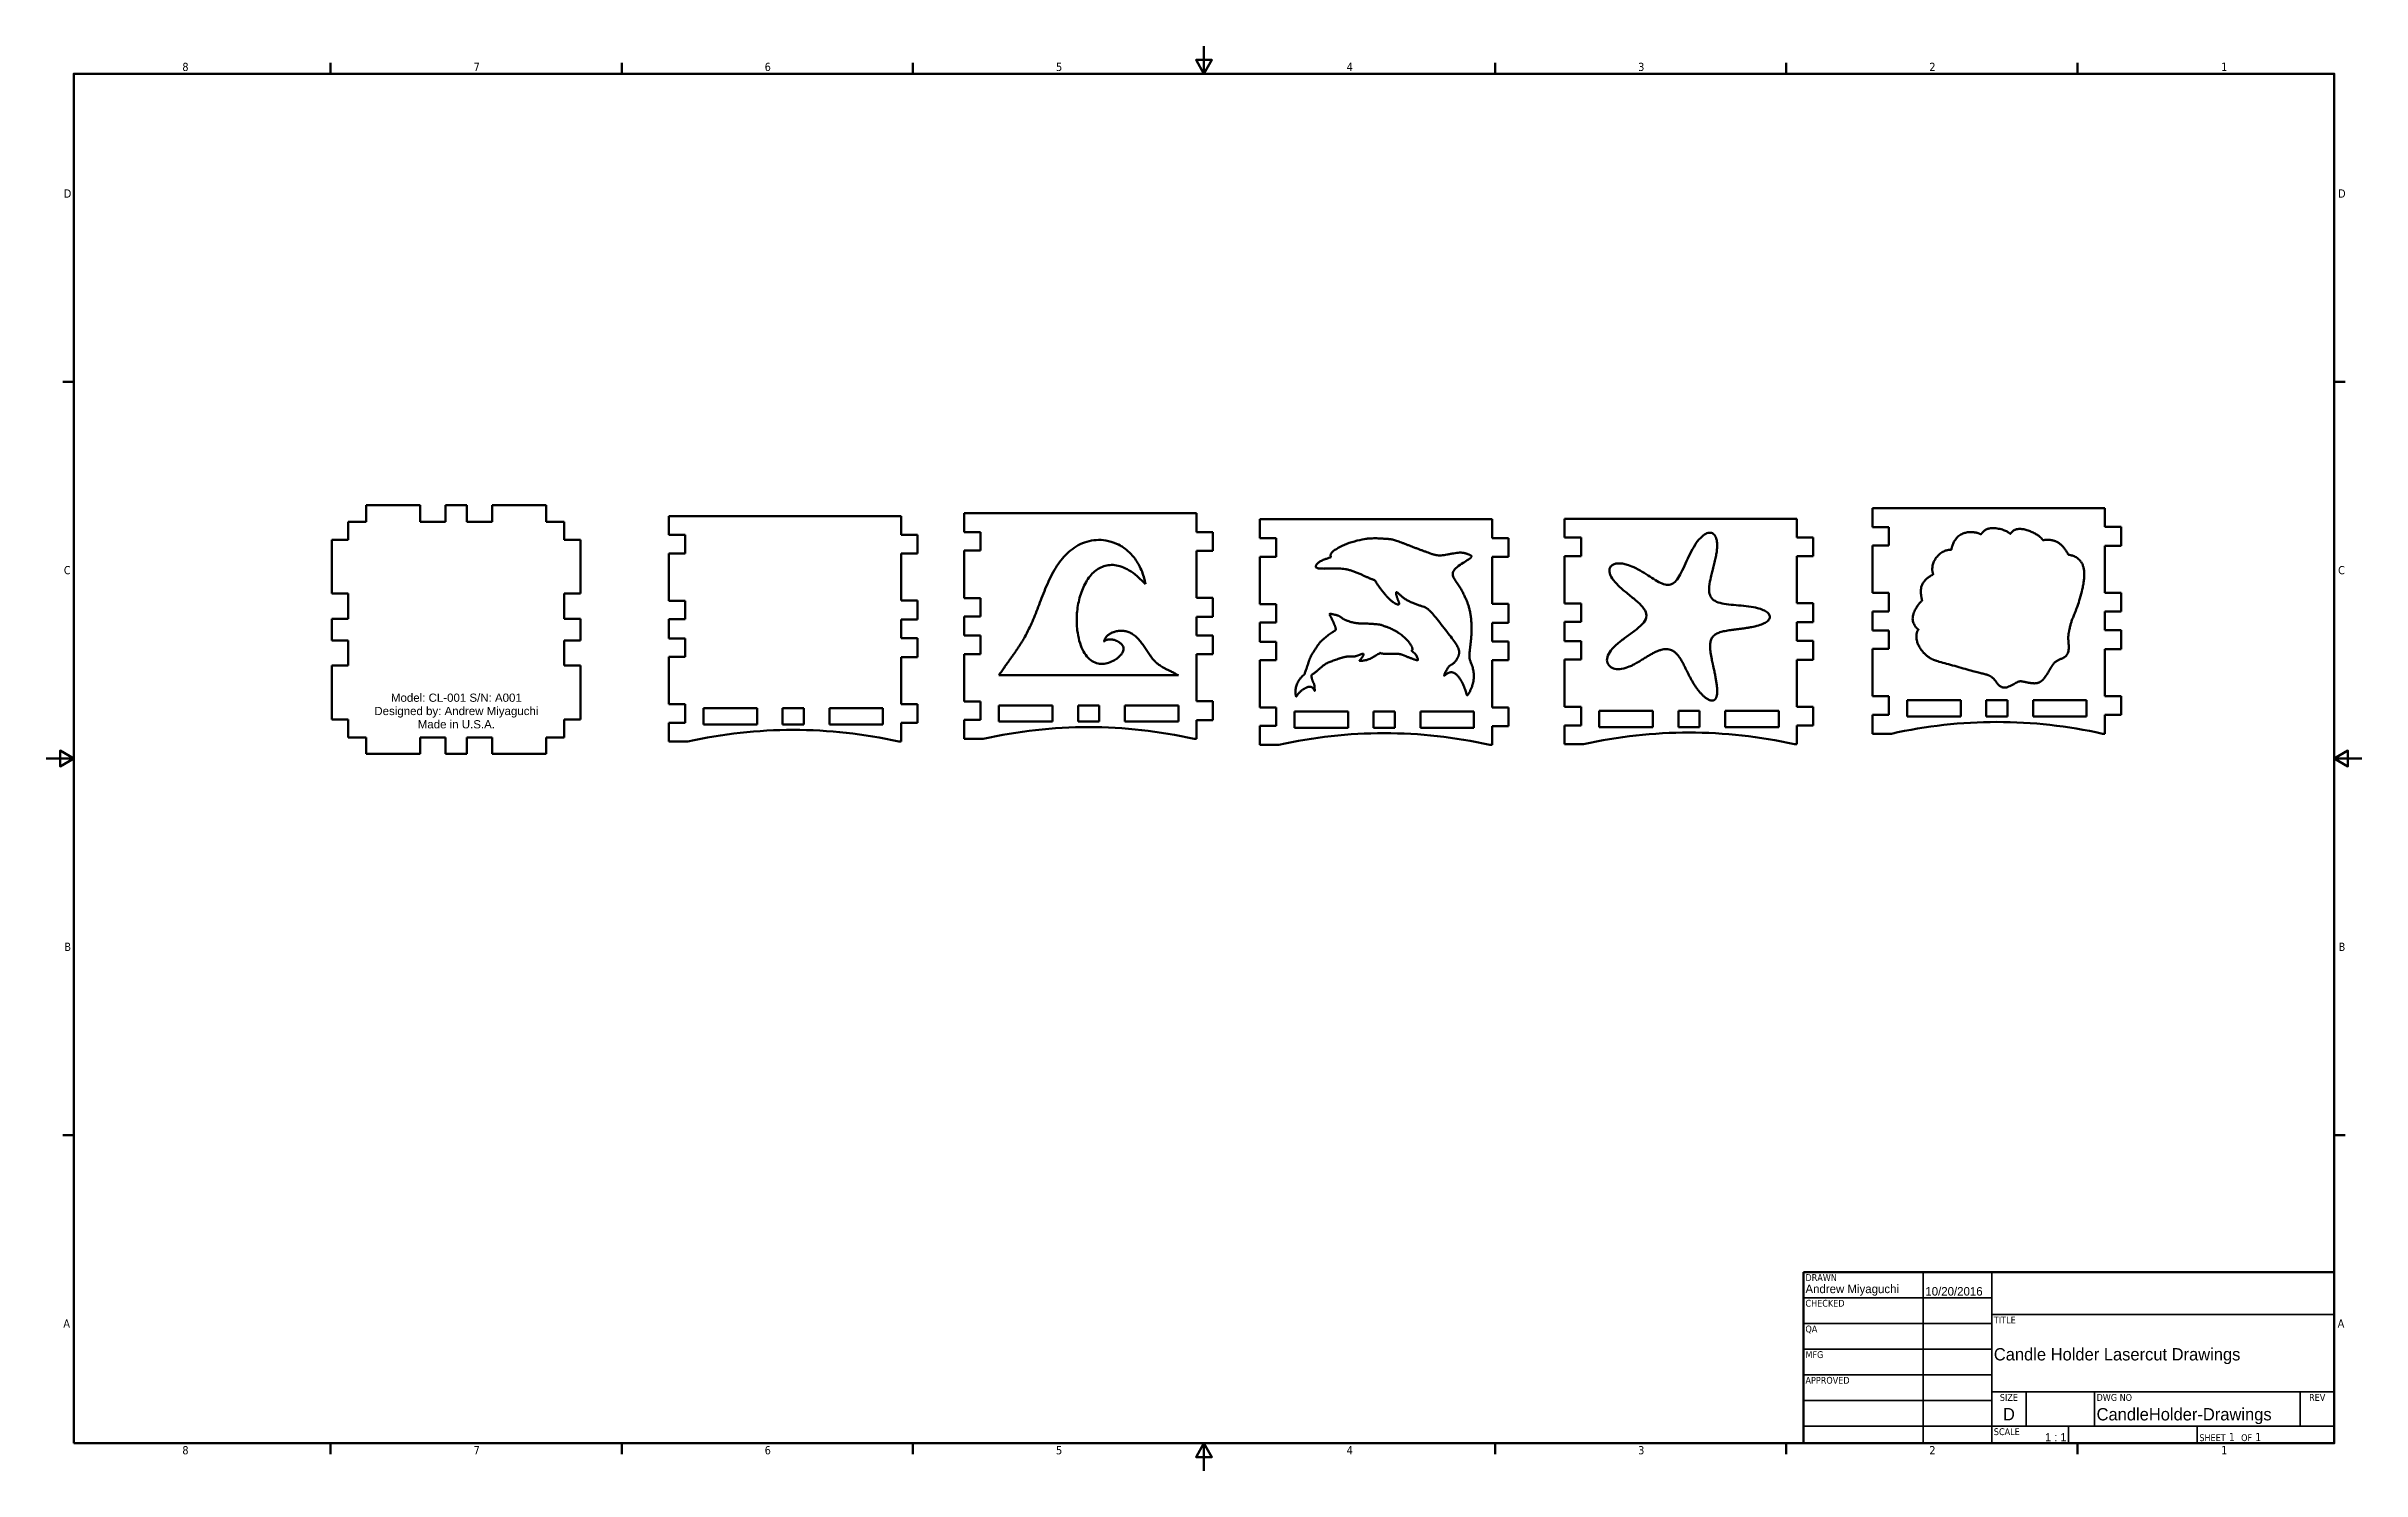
# Model space of a CAD drawing. Header units: inches. Extents: x 0.1 to 33.9, y 0.6 to 21.4.
import ezdxf
from ezdxf.enums import TextEntityAlignment as Align

# ---------------------------------------------------------------- set-up
doc = ezdxf.new("R2018")
doc.units = ezdxf.units.IN
doc.header["$MEASUREMENT"] = 0
for name, color, linetype, lineweight in [('Border (ANSI)', 7, 'Continuous', 70), ('Symbol (ANSI)', 7, 'Continuous', 25), ('Title (ANSI)', 7, 'Continuous', 50), ('Visible (ANSI)', 7, 'Continuous', 50)]:
    doc.layers.add(name, color=color, linetype=linetype, lineweight=lineweight)
doc.styles.add('Note Text (ANSI)', font='tahoma.ttf')
doc.styles.add('Text Style30', font='tahoma.ttf')
doc.styles.add('Text Style38', font='tahoma.ttf')
doc.styles.add('Text Style39', font='tahoma.ttf')

# ---------------------------------------------------------------- blocks, each defined once
blk = doc.blocks.new('Borders Default Border')
at = {"layer": 'Border (ANSI)'}
for p, q in [((4.25, 21), (4.25, 21.16)), ((8.5, 21), (8.5, 21.16)), ((12.75, 21), (12.75, 21.16)), ((21.25, 21), (21.25, 21.16)), ((25.5, 21), (25.5, 21.16)), ((29.75, 21), (29.75, 21.16)), ((0.5, 16.5), (0.34, 16.5)), ((33.5, 16.5), (33.66, 16.5)), ((0.5, 5.5), (0.34, 5.5)), ((33.5, 5.5), (33.66, 5.5)), ((4.25, 1), (4.25, 0.84)), ((8.5, 1), (8.5, 0.84)), ((12.75, 1), (12.75, 0.84)), ((21.25, 1), (21.25, 0.84)), ((25.5, 1), (25.5, 0.84)), ((29.75, 1), (29.75, 0.84))]:
    blk.add_line(p, q, dxfattribs=at)
at = {"layer": 'Border (ANSI)', "flags": 128}
for points in [[(17, 21.4), (17, 21), (16.885, 21.2), (17.115, 21.2), (17, 21)], [(0.5, 1), (0.5, 21), (33.5, 21), (33.5, 1), (0.5, 1)], [(0.1, 11), (0.5, 11), (0.3, 11.115), (0.3, 10.885), (0.5, 11)], [(33.9, 11), (33.5, 11), (33.7, 11.115), (33.7, 10.885), (33.5, 11)], [(17, 0.6), (17, 1), (16.885, 0.8), (17.115, 0.8), (17, 1)]]:
    blk.add_lwpolyline(points, dxfattribs=at)
at = {"layer": 'Border (ANSI)', "char_height": 0.12, "attachment_point": 7, "style": 'Note Text (ANSI)'}
for s, insert in [('8', (2.086, 21.037)), ('7', (6.338, 21.04)), ('6', (10.587, 21.037)), ('5', (14.84, 21.037)), ('4', (19.083, 21.04)), ('3', (23.338, 21.037)), ('2', (27.589, 21.04)), ('1', (31.848, 21.04)), ('D', (0.356, 19.19)), ('D', (33.556, 19.19)), ('C', (0.356, 13.688)), ('C', (33.556, 13.688)), ('B', (0.363, 8.19)), ('B', (33.563, 8.19)), ('A', (0.349, 2.69)), ('A', (33.549, 2.69)), ('8', (2.086, 0.837)), ('7', (6.338, 0.84)), ('6', (10.587, 0.837)), ('5', (14.84, 0.837)), ('4', (19.083, 0.84)), ('3', (23.338, 0.837)), ('2', (27.589, 0.84)), ('1', (31.848, 0.84))]:
    blk.add_mtext(s, dxfattribs=dict(at, insert=insert))
blk = doc.blocks.new('Title Blocks ANSI - Large')
at = {"layer": 'Title (ANSI)'}
for p, q in [((5, 7.45), (5, 4.95)), ((12.75, 7.45), (5, 7.45)), ((12.75, 4.95), (12.75, 7.45)), ((5, 4.95), (12.75, 4.95))]:
    blk.add_line(p, q, dxfattribs=at)
at = {"layer": 'Title (ANSI)', "lineweight": 35}
for p, q in [((6.75, 4.95), (6.75, 7.45)), ((7.75, 4.95), (7.75, 7.45)), ((5, 7.075), (7.75, 7.075)), ((7.75, 6.83), (12.75, 6.83)), ((5, 6.7), (7.75, 6.7)), ((5, 6.325), (7.75, 6.325)), ((5, 5.95), (7.75, 5.95)), ((5, 5.575), (7.75, 5.575)), ((12.75, 5.7), (7.75, 5.7)), ((8.25, 5.2), (8.25, 5.7)), ((9.25, 5.2), (9.25, 5.7)), ((12.25, 5.2), (12.25, 5.7)), ((7.75, 5.2), (5, 5.2)), ((12.75, 5.2), (7.75, 5.2)), ((8.87, 5.2), (8.87, 4.95)), ((10.75, 5.2), (10.75, 4.95))]:
    blk.add_line(p, q, dxfattribs=at)
at = {"layer": 'Title (ANSI)', "style": 'Text Style38'}
for s, p in [('DRAWN', (5.03, 7.42)), ('CHECKED', (5.03, 7.045)), ('TITLE', (7.78, 6.8)), ('QA', (5.03, 6.67)), ('MFG', (5.03, 6.295)), ('APPROVED', (5.03, 5.92)), ('DWG NO', (9.28, 5.67)), ('SCALE', (7.78, 5.17))]:
    blk.add_text(s, height=0.1, dxfattribs=at).set_placement(p, align=Align.TOP_LEFT)
for s, p in [('SIZE', (8, 5.67)), ('REV', (12.5, 5.67))]:
    blk.add_text(s, height=0.1, dxfattribs=at).set_placement(p, align=Align.TOP_CENTER)
at = {"layer": 'Title (ANSI)', "insert": (10.78, 4.98), "char_height": 0.12, "attachment_point": 7, "style": 'Note Text (ANSI)'}
blk.add_mtext('\\fTahoma|b0|i0;\\H0.1000;SHEET\\fTahoma|b0|i0;\\H0.1200; 1  \\fTahoma|b0|i0;\\H0.1000;OF\\fTahoma|b0|i0;\\H0.1200; 1 ', dxfattribs=at)
at = {"layer": 'Title (ANSI)'}
for tag, height, style, p in [('AUTHOR', 0.125, 'Text Style39', (5.03, 7.105)), ('CREATION_DATE', 0.125, 'Text Style39', (6.78, 7.105)), ('CHECKED_BY', 0.125, 'Text Style39', (5.03, 6.73)), ('CHECKED_DATE', 0.125, 'Text Style39', (6.78, 6.73)), ('MFG_APPROVED_BY', 0.125, 'Text Style39', (5.03, 5.98)), ('MFG_APPROVED_DATE', 0.125, 'Text Style39', (6.78, 5.98)), ('ENG_APPROVED_BY', 0.125, 'Text Style39', (5.03, 5.605)), ('ENG_APPROVAL_DATE', 0.125, 'Text Style39', (6.78, 5.605)), ('PART_NUMBER', 0.18, 'Text Style30', (9.28, 5.23))]:
    blk.add_attdef(tag, text='', height=height, dxfattribs=dict(at, style=style)).set_placement(p, align=Align.BOTTOM_LEFT)
for tag, height, style, p in [('COMPANY', 0.125, 'Text Style39', (10.25, 7.14)), ('Sheet_Size', 0.18, 'Text Style30', (8, 5.375)), ('REVISION_NUMBER', 0.125, 'Text Style39', (12.5, 5.375))]:
    blk.add_attdef(tag, text='', height=height, dxfattribs=dict(at, style=style)).set_placement(p, align=Align.MIDDLE_CENTER)
at = {"layer": 'Title (ANSI)', "style": 'Text Style30'}
blk.add_attdef('TITLE', text='', height=0.18, dxfattribs=at).set_placement((7.78, 6.223), align=Align.MIDDLE_LEFT)
at = {"layer": 'Title (ANSI)', "style": 'Note Text (ANSI)'}
blk.add_attdef('Initial_View_Scale', text='', height=0.12, dxfattribs=at).set_placement((8.84, 4.98), align=Align.BOTTOM_RIGHT)

msp = doc.modelspace()

# ---------------------------------------------------------------- linework, layer by layer
at = {"layer": 'Visible (ANSI)'}
for p, q in [((4.77, 14.697), (5.558, 14.697)), ((4.77, 14.457), (4.77, 14.697)), ((5.558, 14.697), (5.558, 14.457)), ((5.925, 14.697), (6.24, 14.697)), ((5.925, 14.457), (5.925, 14.697)), ((6.24, 14.697), (6.24, 14.457)), ((6.608, 14.697), (7.395, 14.697)), ((6.608, 14.457), (6.608, 14.697)), ((7.395, 14.697), (7.395, 14.457)), ((9.189, 14.541), (9.189, 14.264)), ((12.579, 14.541), (9.189, 14.541)), ((12.579, 14.267), (12.579, 14.541)), ((13.501, 14.581), (13.501, 14.304)), ((16.891, 14.581), (13.501, 14.581)), ((16.891, 14.307), (16.891, 14.581)), ((26.76, 14.656), (26.76, 14.379)), ((30.15, 14.656), (26.76, 14.656)), ((30.15, 14.382), (30.15, 14.656)), ((4.508, 14.457), (4.77, 14.457)), ((4.508, 14.195), (4.508, 14.457)), ((5.558, 14.457), (5.925, 14.457)), ((6.24, 14.457), (6.608, 14.457)), ((7.395, 14.457), (7.658, 14.457)), ((7.658, 14.457), (7.658, 14.195)), ((9.189, 14.264), (9.428, 14.264)), ((9.428, 14.264), (9.428, 13.994)), ((12.819, 14.267), (12.579, 14.267)), ((12.819, 13.992), (12.819, 14.267)), ((13.501, 14.304), (13.739, 14.304)), ((13.739, 14.304), (13.739, 14.035)), ((17.131, 14.307), (16.891, 14.307)), ((17.131, 14.032), (17.131, 14.307)), ((17.816, 14.493), (17.816, 14.216)), ((21.206, 14.493), (17.816, 14.493)), ((17.816, 14.216), (18.055, 14.216)), ((18.055, 14.216), (18.055, 13.947)), ((21.206, 14.219), (21.206, 14.493)), ((21.446, 14.219), (21.206, 14.219)), ((21.446, 13.944), (21.446, 14.219)), ((22.265, 14.502), (22.265, 14.225)), ((25.655, 14.502), (22.265, 14.502)), ((22.265, 14.225), (22.504, 14.225)), ((22.504, 14.225), (22.504, 13.956)), ((25.655, 14.228), (25.655, 14.502)), ((25.895, 14.228), (25.655, 14.228)), ((25.895, 13.953), (25.895, 14.228)), ((26.76, 14.379), (26.999, 14.379)), ((26.999, 14.379), (26.999, 14.11)), ((30.39, 14.382), (30.15, 14.382)), ((30.39, 14.107), (30.39, 14.382)), ((4.268, 14.195), (4.508, 14.195)), ((4.268, 13.407), (4.268, 14.195)), ((7.658, 14.195), (7.898, 14.195)), ((7.898, 14.195), (7.898, 13.407)), ((9.428, 13.994), (9.189, 13.994)), ((9.189, 13.994), (9.189, 13.303)), ((12.579, 13.305), (12.579, 13.992)), ((12.579, 13.992), (12.819, 13.992)), ((13.501, 14.035), (13.501, 13.343)), ((13.739, 14.035), (13.501, 14.035)), ((16.891, 13.346), (16.891, 14.032)), ((16.891, 14.032), (17.131, 14.032)), ((18.055, 13.947), (17.816, 13.947)), ((17.816, 13.947), (17.816, 13.255)), ((21.206, 13.258), (21.206, 13.944)), ((21.206, 13.944), (21.446, 13.944)), ((22.265, 13.956), (22.265, 13.264)), ((22.504, 13.956), (22.265, 13.956)), ((25.655, 13.267), (25.655, 13.953)), ((25.655, 13.953), (25.895, 13.953)), ((26.999, 14.11), (26.76, 14.11)), ((26.76, 14.11), (26.76, 13.418)), ((30.15, 13.421), (30.15, 14.107)), ((30.15, 14.107), (30.39, 14.107)), ((4.508, 13.407), (4.268, 13.407)), ((4.508, 13.04), (4.508, 13.407)), ((7.898, 13.407), (7.658, 13.407)), ((7.658, 13.407), (7.658, 13.04)), ((9.189, 13.303), (9.428, 13.303)), ((9.428, 13.303), (9.428, 13.033)), ((12.819, 13.305), (12.579, 13.305)), ((12.819, 13.031), (12.819, 13.305)), ((13.501, 13.343), (13.739, 13.343)), ((13.739, 13.343), (13.739, 13.074)), ((17.131, 13.346), (16.891, 13.346)), ((17.131, 13.071), (17.131, 13.346)), ((17.816, 13.255), (18.055, 13.255)), ((18.055, 13.255), (18.055, 12.986)), ((21.446, 13.258), (21.206, 13.258)), ((21.446, 12.983), (21.446, 13.258)), ((22.265, 13.264), (22.504, 13.264)), ((22.504, 13.264), (22.504, 12.995)), ((25.895, 13.267), (25.655, 13.267)), ((25.895, 12.992), (25.895, 13.267)), ((26.76, 13.418), (26.999, 13.418)), ((26.999, 13.418), (26.999, 13.149)), ((30.39, 13.421), (30.15, 13.421)), ((30.39, 13.146), (30.39, 13.421)), ((4.268, 12.725), (4.268, 13.04)), ((4.268, 13.04), (4.508, 13.04)), ((7.658, 13.04), (7.898, 13.04)), ((7.898, 13.04), (7.898, 12.725)), ((9.428, 13.033), (9.189, 13.033)), ((9.189, 13.033), (9.189, 12.754)), ((12.579, 12.756), (12.579, 13.031)), ((12.579, 13.031), (12.819, 13.031)), ((13.739, 13.074), (13.501, 13.074)), ((13.501, 13.074), (13.501, 12.794)), ((16.891, 12.797), (16.891, 13.071)), ((16.891, 13.071), (17.131, 13.071)), ((18.055, 12.986), (17.816, 12.986)), ((17.816, 12.986), (17.816, 12.706)), ((21.206, 12.708), (21.206, 12.983)), ((21.206, 12.983), (21.446, 12.983)), ((22.504, 12.995), (22.265, 12.995)), ((22.265, 12.995), (22.265, 12.715)), ((25.655, 12.718), (25.655, 12.992)), ((25.655, 12.992), (25.895, 12.992)), ((26.999, 13.149), (26.76, 13.149)), ((26.76, 13.149), (26.76, 12.869)), ((26.76, 12.869), (26.999, 12.869)), ((26.999, 12.869), (26.999, 12.599)), ((30.15, 12.872), (30.15, 13.146)), ((30.15, 13.146), (30.39, 13.146)), ((30.39, 12.872), (30.15, 12.872)), ((30.39, 12.597), (30.39, 12.872)), ((4.508, 12.725), (4.268, 12.725)), ((4.508, 12.357), (4.508, 12.725)), ((7.898, 12.725), (7.658, 12.725)), ((7.658, 12.725), (7.658, 12.357)), ((9.189, 12.754), (9.428, 12.754)), ((9.428, 12.754), (9.428, 12.484)), ((12.819, 12.756), (12.579, 12.756)), ((12.819, 12.482), (12.819, 12.756)), ((13.501, 12.794), (13.739, 12.794)), ((13.739, 12.525), (13.501, 12.525)), ((13.501, 12.525), (13.501, 11.833)), ((13.739, 12.794), (13.739, 12.525)), ((17.131, 12.797), (16.891, 12.797)), ((16.891, 11.836), (16.891, 12.522)), ((16.891, 12.522), (17.131, 12.522)), ((17.131, 12.522), (17.131, 12.797)), ((17.816, 12.706), (18.055, 12.706)), ((18.055, 12.706), (18.055, 12.436)), ((21.446, 12.708), (21.206, 12.708)), ((21.446, 12.434), (21.446, 12.708)), ((22.265, 12.715), (22.504, 12.715)), ((22.504, 12.715), (22.504, 12.445)), ((25.895, 12.718), (25.655, 12.718)), ((25.895, 12.443), (25.895, 12.718)), ((26.999, 12.599), (26.76, 12.599)), ((26.76, 12.599), (26.76, 11.908)), ((30.15, 11.91), (30.15, 12.597)), ((30.15, 12.597), (30.39, 12.597)), ((4.268, 11.57), (4.268, 12.357)), ((4.268, 12.357), (4.508, 12.357)), ((7.658, 12.357), (7.898, 12.357)), ((7.898, 12.357), (7.898, 11.57)), ((9.428, 12.484), (9.189, 12.484)), ((9.189, 12.484), (9.189, 11.793)), ((12.579, 11.795), (12.579, 12.482)), ((12.579, 12.482), (12.819, 12.482)), ((16.626, 12.216), (14.006, 12.216)), ((18.055, 12.436), (17.816, 12.436)), ((17.816, 12.436), (17.816, 11.745)), ((21.206, 11.747), (21.206, 12.434)), ((21.206, 12.434), (21.446, 12.434)), ((22.504, 12.445), (22.265, 12.445)), ((22.265, 12.445), (22.265, 11.754)), ((25.655, 11.756), (25.655, 12.443)), ((25.655, 12.443), (25.895, 12.443)), ((13.501, 11.833), (13.739, 11.833)), ((13.739, 11.833), (13.739, 11.564)), ((17.131, 11.836), (16.891, 11.836)), ((17.131, 11.561), (17.131, 11.836)), ((26.76, 11.908), (26.999, 11.908)), ((26.999, 11.908), (26.999, 11.638)), ((27.265, 11.613), (27.265, 11.85)), ((27.265, 11.85), (28.047, 11.85)), ((28.047, 11.85), (28.047, 11.613)), ((28.42, 11.613), (28.42, 11.85)), ((28.42, 11.85), (28.73, 11.85)), ((28.73, 11.85), (28.73, 11.613)), ((29.102, 11.613), (29.102, 11.85)), ((29.102, 11.85), (29.885, 11.85)), ((29.885, 11.85), (29.885, 11.613)), ((30.39, 11.91), (30.15, 11.91)), ((30.39, 11.636), (30.39, 11.91)), ((4.508, 11.57), (4.268, 11.57)), ((4.508, 11.307), (4.508, 11.57)), ((7.898, 11.57), (7.658, 11.57)), ((7.658, 11.57), (7.658, 11.307)), ((9.189, 11.793), (9.428, 11.793)), ((9.428, 11.523), (9.189, 11.523)), ((9.189, 11.523), (9.189, 11.246)), ((9.428, 11.793), (9.428, 11.523)), ((9.694, 11.497), (9.694, 11.735)), ((9.694, 11.735), (10.477, 11.735)), ((10.477, 11.497), (9.694, 11.497)), ((10.477, 11.735), (10.477, 11.497)), ((10.849, 11.497), (10.849, 11.735)), ((10.849, 11.735), (11.159, 11.735)), ((11.159, 11.497), (10.849, 11.497)), ((11.159, 11.735), (11.159, 11.497)), ((11.532, 11.497), (11.532, 11.735)), ((11.532, 11.735), (12.314, 11.735)), ((12.314, 11.497), (11.532, 11.497)), ((12.314, 11.735), (12.314, 11.497)), ((12.819, 11.795), (12.579, 11.795)), ((12.579, 11.246), (12.579, 11.521)), ((12.579, 11.521), (12.819, 11.521)), ((12.819, 11.521), (12.819, 11.795)), ((13.739, 11.564), (13.501, 11.564)), ((13.501, 11.564), (13.501, 11.286)), ((14.006, 11.538), (14.006, 11.775)), ((14.006, 11.775), (14.788, 11.775)), ((14.788, 11.538), (14.006, 11.538)), ((14.788, 11.775), (14.788, 11.538)), ((15.161, 11.538), (15.161, 11.775)), ((15.161, 11.775), (15.471, 11.775)), ((15.471, 11.538), (15.161, 11.538)), ((15.471, 11.775), (15.471, 11.538)), ((15.843, 11.538), (15.843, 11.775)), ((15.843, 11.775), (16.626, 11.775)), ((16.626, 11.538), (15.843, 11.538)), ((16.626, 11.775), (16.626, 11.538)), ((16.891, 11.286), (16.891, 11.561)), ((16.891, 11.561), (17.131, 11.561)), ((17.816, 11.745), (18.055, 11.745)), ((18.055, 11.745), (18.055, 11.475)), ((18.321, 11.45), (18.321, 11.687)), ((18.321, 11.687), (19.104, 11.687)), ((19.104, 11.687), (19.104, 11.45)), ((19.476, 11.45), (19.476, 11.687)), ((19.476, 11.687), (19.786, 11.687)), ((19.786, 11.687), (19.786, 11.45)), ((20.159, 11.45), (20.159, 11.687)), ((20.159, 11.687), (20.941, 11.687)), ((20.941, 11.687), (20.941, 11.45)), ((21.446, 11.747), (21.206, 11.747)), ((21.446, 11.473), (21.446, 11.747)), ((22.265, 11.754), (22.504, 11.754)), ((22.504, 11.754), (22.504, 11.484)), ((22.77, 11.459), (22.77, 11.696)), ((22.77, 11.696), (23.552, 11.696)), ((23.552, 11.696), (23.552, 11.459)), ((23.925, 11.459), (23.925, 11.696)), ((23.925, 11.696), (24.235, 11.696)), ((24.235, 11.696), (24.235, 11.459)), ((24.607, 11.459), (24.607, 11.696)), ((24.607, 11.696), (25.39, 11.696)), ((25.39, 11.696), (25.39, 11.459)), ((25.895, 11.756), (25.655, 11.756)), ((25.895, 11.482), (25.895, 11.756)), ((26.999, 11.638), (26.76, 11.638)), ((26.76, 11.638), (26.76, 11.361)), ((28.047, 11.613), (27.265, 11.613)), ((28.73, 11.613), (28.42, 11.613)), ((29.885, 11.613), (29.102, 11.613)), ((30.15, 11.361), (30.15, 11.636)), ((30.15, 11.636), (30.39, 11.636)), ((4.77, 11.307), (4.508, 11.307)), ((4.77, 11.067), (4.77, 11.307)), ((5.925, 11.307), (5.558, 11.307)), ((5.558, 11.307), (5.558, 11.067)), ((5.925, 11.067), (5.925, 11.307)), ((6.608, 11.307), (6.24, 11.307)), ((6.24, 11.307), (6.24, 11.067)), ((6.608, 11.067), (6.608, 11.307)), ((7.658, 11.307), (7.395, 11.307)), ((7.395, 11.307), (7.395, 11.067)), ((9.189, 11.246), (9.464, 11.246)), ((12.544, 11.246), (12.579, 11.246)), ((13.501, 11.286), (13.776, 11.286)), ((16.856, 11.286), (16.891, 11.286)), ((18.055, 11.475), (17.816, 11.475)), ((17.816, 11.475), (17.816, 11.198)), ((17.816, 11.198), (18.091, 11.198)), ((19.104, 11.45), (18.321, 11.45)), ((19.786, 11.45), (19.476, 11.45)), ((20.941, 11.45), (20.159, 11.45)), ((21.171, 11.198), (21.206, 11.198)), ((21.206, 11.198), (21.206, 11.473)), ((21.206, 11.473), (21.446, 11.473)), ((22.504, 11.484), (22.265, 11.484)), ((22.265, 11.484), (22.265, 11.207)), ((22.265, 11.207), (22.54, 11.207)), ((23.552, 11.459), (22.77, 11.459)), ((24.235, 11.459), (23.925, 11.459)), ((25.39, 11.459), (24.607, 11.459)), ((25.62, 11.207), (25.655, 11.207)), ((25.655, 11.207), (25.655, 11.482)), ((25.655, 11.482), (25.895, 11.482)), ((26.76, 11.361), (27.035, 11.361)), ((30.115, 11.361), (30.15, 11.361)), ((5.558, 11.067), (4.77, 11.067)), ((6.24, 11.067), (5.925, 11.067)), ((7.395, 11.067), (6.608, 11.067))]:
    msp.add_line(p, q, dxfattribs=at)
for centre in [(28.575, 4.533), (11.004, 4.418), (15.316, 4.458), (19.631, 4.37), (24.08, 4.379)]:
    msp.add_arc(centre, 7, 77.291, 102.709, dxfattribs=at)
for points, degree, knots in [([(20.843, 11.922), (20.836, 11.921), (20.829, 11.94), (20.819, 12.033), (20.681, 12.322), (20.527, 12.258), (20.464, 12.121), (20.585, 12.406), (20.604, 12.332), (20.755, 12.498), (20.72, 12.619), (20.672, 12.697), (20.25, 13.222), (20.287, 13.196), (19.881, 13.291), (19.801, 13.504), (19.788, 13.384), (19.875, 13.237), (19.843, 13.248), (19.738, 13.257), (19.5, 13.576), (19.485, 13.628), (19.521, 13.566), (19.137, 13.781), (18.965, 13.785), (18.609, 13.755), (18.61, 13.807), (18.709, 13.919), (18.976, 13.945), (18.655, 13.95), (19.335, 14.295), (19.672, 14.169), (19.7, 14.247), (20.011, 14.09), (20.341, 13.99), (20.433, 13.925), (20.785, 14.055), (20.836, 13.959), (21.055, 13.97), (20.454, 13.729), (20.733, 13.591), (20.798, 13.344), (20.878, 13.265), (20.915, 12.937), (20.91, 12.788), (20.857, 12.438), (20.881, 12.463), (21.002, 12.168), (20.886, 11.987), (20.854, 11.925), (20.843, 11.922)], 5, [0, 0, 0, 0, 0, 0, 0.022548, 0.036437, 0.056061, 0.075686, 0.092771, 0.104627, 0.125815, 0.141267, 0.167575, 0.187764, 0.215171, 0.237761, 0.264177, 0.279737, 0.302133, 0.31731, 0.335193, 0.34925, 0.373007, 0.389927, 0.415667, 0.434188, 0.457886, 0.47686, 0.495834, 0.514202, 0.543217, 0.567055, 0.595939, 0.624824, 0.654923, 0.674375, 0.700641, 0.716884, 0.741856, 0.757398, 0.781967, 0.799723, 0.826918, 0.845385, 0.872543, 0.890673, 0.916289, 0.939743, 0.963197, 1, 1, 1, 1, 1, 1]), ([(24.432, 11.847), (24.391, 11.838), (24.279, 11.886), (24.048, 12.157), (23.962, 12.727), (23.497, 12.612), (23.038, 12.005), (22.421, 12.666), (24.336, 13.08), (22.301, 13.57), (23.218, 14.327), (23.993, 12.773), (24.006, 14.646), (24.967, 14.382), (23.81, 12.954), (25.232, 13.444), (25.56, 12.865), (24.35, 12.912), (24.263, 12.79), (24.538, 12.077), (24.51, 11.865), (24.432, 11.847)], 5, [0, 0, 0, 0, 0, 0, 0.041916, 0.082236, 0.122556, 0.182605, 0.241555, 0.300504, 0.35997, 0.439895, 0.500092, 0.560734, 0.641147, 0.701681, 0.761253, 0.820825, 0.880275, 0.919955, 1, 1, 1, 1, 1, 1]), ([(29.207, 12.119), (29.189, 12.108), (29.152, 12.094), (29.077, 12.094), (28.918, 12.129), (28.903, 12.16), (28.625, 11.917), (28.566, 12.192), (28.42, 12.235), (28.307, 12.243), (27.707, 12.434), (27.591, 12.421), (27.335, 12.703), (27.425, 12.936), (27.467, 12.83), (27.272, 13.022), (27.411, 13.226), (27.491, 13.336), (27.489, 13.265), (27.441, 13.485), (27.493, 13.603), (27.685, 13.723), (27.634, 13.643), (27.602, 13.878), (27.783, 14.056), (27.938, 14.053), (27.892, 14.018), (27.958, 14.267), (28.162, 14.334), (28.368, 14.284), (28.328, 14.237), (28.395, 14.401), (28.676, 14.358), (28.793, 14.273), (28.757, 14.257), (28.846, 14.427), (29.197, 14.274), (29.262, 14.177), (29.214, 14.187), (29.395, 14.212), (29.537, 14.13), (29.646, 13.937), (29.573, 13.999), (29.868, 13.932), (29.892, 13.635), (29.709, 13.07), (29.655, 13.037), (29.617, 12.779), (29.604, 12.776), (29.666, 12.453), (29.417, 12.461), (29.384, 12.371), (29.303, 12.209), (29.245, 12.142), (29.207, 12.119)], 5, [0, 0, 0, 0, 0, 0, 0.014909, 0.029932, 0.052002, 0.074072, 0.098581, 0.12309, 0.152417, 0.174696, 0.203203, 0.221818, 0.247709, 0.261215, 0.281462, 0.295481, 0.316396, 0.330033, 0.350497, 0.364219, 0.385596, 0.400077, 0.421228, 0.435552, 0.457611, 0.472015, 0.493879, 0.509072, 0.530743, 0.544679, 0.566041, 0.579943, 0.601073, 0.615725, 0.637885, 0.65262, 0.674012, 0.688177, 0.709461, 0.723238, 0.743621, 0.757347, 0.784628, 0.80479, 0.831752, 0.852107, 0.879864, 0.90102, 0.922176, 0.944964, 0.967751, 1, 1, 1, 1, 1, 1]), ([(14.006, 12.216), (14.372, 12.755), (14.637, 12.894), (14.616, 14.573), (16.025, 14.199), (16.147, 13.544)], 4, [0, 0, 0, 0, 0, 0.602531, 1, 1, 1, 1, 1]), ([(16.147, 13.544), (15.551, 14.195), (14.923, 13.485), (15.121, 12.084), (15.885, 12.507), (15.872, 12.681), (15.612, 12.779), (15.54, 12.707)], 4, [0, 0, 0, 0, 0, 0.449761, 0.655462, 0.820371, 1, 1, 1, 1, 1]), ([(15.54, 12.707), (15.561, 12.806), (15.731, 12.888), (16.056, 12.917), (16.266, 12.344), (16.338, 12.37), (16.626, 12.216)], 4, [0, 0, 0, 0, 0, 0.297737, 0.547737, 1, 1, 1, 1, 1]), ([(18.346, 11.903), (18.342, 11.906), (18.337, 11.944), (18.295, 12.069), (18.507, 12.299), (18.434, 12.149), (18.572, 12.516), (18.516, 12.423), (18.736, 12.776), (18.67, 12.652), (18.904, 12.92), (18.978, 12.809), (18.807, 13.166), (18.816, 13.097), (19.007, 13.104), (18.984, 13.023), (19.295, 12.958), (19.231, 12.985), (19.731, 12.948), (19.485, 12.942), (19.873, 12.914), (20.146, 12.515), (19.952, 12.611), (20.12, 12.533), (20.117, 12.42), (20.157, 12.421), (19.833, 12.523), (19.926, 12.538), (19.465, 12.513), (19.644, 12.573), (19.46, 12.486), (19.407, 12.43), (19.247, 12.424), (19.267, 12.42), (19.322, 12.489), (19.373, 12.583), (19.164, 12.436), (19.145, 12.543), (18.856, 12.402), (18.76, 12.412), (18.578, 12.177), (18.547, 12.274), (18.602, 12.049), (18.611, 12.148), (18.619, 11.902), (18.621, 12.043), (18.522, 12.085), (18.37, 11.958), (18.353, 11.911), (18.348, 11.902), (18.346, 11.903)], 5, [-1, -1, -1, -1, -1, -1, -0.963134, -0.939675, -0.916216, -0.89064, -0.872524, -0.845388, -0.826935, -0.799761, -0.782019, -0.757468, -0.741939, -0.716987, -0.700756, -0.67451, -0.655073, -0.624974, -0.59608, -0.567187, -0.543343, -0.514288, -0.495895, -0.476905, -0.457916, -0.434199, -0.415693, -0.389972, -0.373065, -0.349327, -0.335281, -0.31746, -0.302227, -0.279962, -0.264529, -0.238248, -0.215741, -0.188537, -0.168364, -0.142076, -0.126636, -0.105465, -0.093618, -0.076044, -0.056251, -0.036458, -0.022396, 0, 0, 0, 0, 0, 0])]:
    msp.add_open_spline(points, degree=degree, knots=knots, dxfattribs=at)

# ---------------------------------------------------------------- block references
msp.add_blockref('Borders Default Border', (0, 0))
ref = msp.add_blockref('Title Blocks ANSI - Large', (20.75, -3.95))
lines = msp.add_mtext('Andrew Miyaguchi', dxfattribs={"layer": 'Title (ANSI)', "insert": (25.78, 3.155), "char_height": 0.125, "attachment_point": 7, "style": 'Text Style39'})
ref.add_attrib('AUTHOR', '', (25.78, 3.155)).embed_mtext(lines)
lines = msp.add_mtext('10/20/2016', dxfattribs={"layer": 'Title (ANSI)', "insert": (27.53, 3.155), "char_height": 0.125, "attachment_point": 7, "style": 'Text Style39'})
ref.add_attrib('CREATION_DATE', '', (27.53, 3.155)).embed_mtext(lines)
lines = msp.add_mtext('CandleHolder-Drawings', dxfattribs={"layer": 'Title (ANSI)', "insert": (30.03, 1.28), "char_height": 0.18, "attachment_point": 7, "style": 'Text Style30'})
ref.add_attrib('PART_NUMBER', '', (30.03, 1.28)).embed_mtext(lines)
lines = msp.add_mtext('Candle Holder Lasercut Drawings', dxfattribs={"layer": 'Title (ANSI)', "insert": (28.53, 2.273), "char_height": 0.18, "width": 4.94, "attachment_point": 4, "style": 'Text Style30'})
ref.add_attrib('TITLE', '', (28.53, 2.273)).embed_mtext(lines)
lines = msp.add_mtext('D', dxfattribs={"layer": 'Title (ANSI)', "insert": (28.75, 1.425), "char_height": 0.18, "width": 0.5, "attachment_point": 5, "style": 'Text Style30'})
ref.add_attrib('Sheet_Size', '', (28.75, 1.425)).embed_mtext(lines)
lines = msp.add_mtext('1 : 1', dxfattribs={"layer": 'Title (ANSI)', "insert": (29.59, 1.03), "char_height": 0.12, "attachment_point": 9, "style": 'Note Text (ANSI)'})
ref.add_attrib('Initial_View_Scale', '', (29.59, 1.03)).embed_mtext(lines)

# ---------------------------------------------------------------- texts
at = {"layer": 'Symbol (ANSI)', "insert": (6.086, 11.948), "char_height": 0.12, "width": 2.34973, "attachment_point": 2, "line_spacing_factor": 0.9703, "style": 'Note Text (ANSI)'}
msp.add_mtext('\\fSansSerif|b0|i0;\\H0.1200;Model: CL-001 S/N: A001\\P\\fSansSerif|b0|i0;\\H0.1200;Designed by: Andrew Miyaguchi\\P\\fSansSerif|b0|i0;\\H0.1200;Made in U.S.A.', dxfattribs=at)

doc.saveas('drawing.dxf')
